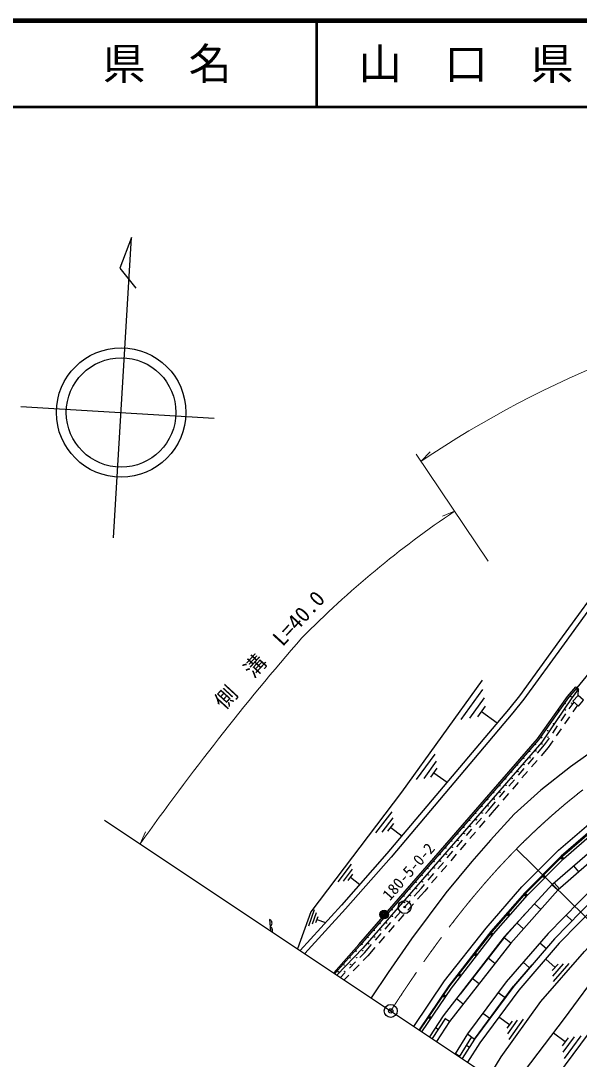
# Model space of a CAD drawing. Units: millimetres, scale not verified. Extents: x 40000 to 680000, y 20000 to 380000.
# Drawn here: x 298620 to 363521, y 259216 to 380000 of the extents above; entities that cross this region are included whole.
import ezdxf
from ezdxf.enums import TextEntityAlignment as Align

# ---------------------------------------------------------------- set-up
doc = ezdxf.new("R2010")
doc.units = ezdxf.units.MM
doc.header["$LTSCALE"] = 1000
doc.header["$PDMODE"] = 32
doc.header["$PDSIZE"] = 500
doc.linetypes.add('CHAIN', pattern=[18.5, 12, -1.5, 3.5, -1.5])
for name, color, linetype, lineweight in [('M-BGD', 7, 'Continuous', 25), ('M-BMK', 2, 'CHAIN', 13), ('M-BMK-OTRS', 5, 'Continuous', 25), ('M-BMK-SRVR', 3, 'Continuous', 25), ('M-STR-HTXT', 7, 'Continuous', 13), ('M-TTL', 2, 'Continuous', 140), ('M-TTL-LINE', 7, 'Continuous', 50)]:
    doc.layers.add(name, color=color, linetype=linetype, lineweight=lineweight)
doc.layers.add('M-BMK-HTXT', color=7, linetype='Continuous')
doc.layers.add('M-TTL-TXT', color=7, linetype='Continuous')
doc.styles.add('ＭＳ ゴシック', font='')
doc.styles.get('ＭＳ ゴシック').set_extended_font_data('MS Gothic')

msp = doc.modelspace()

# ---------------------------------------------------------------- linework, layer by layer
at = {"layer": 'M-BGD'}
for p, q in [((349805, 298717), (352317, 302207)), ((363254, 302431), (363141, 302529)), ((363254, 302431), (363438, 302304)), ((363388, 301535), (363438, 302304)), ((352474, 301247), (350765, 298874)), ((362372, 299959), (362920, 300759)), ((351726, 299030), (352630, 300286)), ((352178, 299658), (353992, 298352)), ((363313, 300412), (362774, 299626)), ((361410, 298556), (361976, 299381)), ((362379, 299049), (361813, 298224)), ((360449, 297154), (361015, 297979)), ((361418, 297647), (360852, 296822)), ((367953, 297145), (362527, 293214)), ((359505, 295777), (360054, 296577)), ((360456, 296244), (359918, 295459)), ((358686, 294828), (359505, 295777)), ((359918, 295459), (359089, 294499)), ((344628, 291741), (346761, 294703)), ((346894, 293888), (345444, 291874)), ((357575, 293541), (358228, 294298)), ((358632, 293970), (357978, 293213)), ((346259, 292007), (347027, 293073)), ((346643, 292540), (348183, 291431)), ((356463, 292255), (357117, 293012)), ((357520, 292683), (356867, 291926)), ((355352, 290968), (356006, 291725)), ((356409, 291396), (355756, 290640)), ((354241, 289682), (354895, 290438)), ((355298, 290110), (354644, 289353)), ((352964, 288203), (353784, 289152)), ((354187, 288823), (353358, 287864)), ((339900, 285534), (341771, 288006)), ((352618, 287800), (352964, 288203)), ((353358, 287864), (353012, 287460)), ((341867, 287311), (340595, 285630)), ((341289, 285726), (341963, 286616)), ((351512, 286510), (352163, 287269)), ((352556, 286929), (351905, 286170)), ((341626, 286171), (342911, 285198)), ((350405, 285219), (351056, 285978)), ((351450, 285638), (350799, 284879)), ((349299, 283929), (349950, 284688)), ((350343, 284348), (349692, 283589)), ((348192, 282638), (348843, 283397)), ((349236, 283057), (348585, 282298)), ((335492, 279838), (337062, 281911)), ((347085, 281348), (347736, 282107)), ((348130, 281767), (347479, 281008)), ((363481, 281015), (362879, 281707)), ((337142, 281328), (336075, 279919)), ((336658, 279999), (337223, 280746)), ((336940, 280373), (338018, 279556)), ((345979, 280057), (346630, 280816)), ((347023, 280476), (346372, 279717)), ((344347, 278180), (345177, 279123)), ((345177, 279123), (345523, 279526)), ((345916, 279186), (345570, 278782)), ((361032, 278888), (360355, 279488)), ((361216, 279048), (360616, 279739)), ((345570, 278782), (344735, 277833)), ((332078, 274719), (332769, 276649)), ((343225, 276903), (343885, 277654)), ((344272, 277307), (343612, 276556)), ((359044, 276642), (358320, 277283)), ((327531, 275483), (327627, 274167)), ((332967, 276229), (332497, 274917)), ((332917, 275115), (333165, 275810)), ((333041, 275463), (334045, 275103)), ((342102, 275627), (342762, 276378)), ((343150, 276031), (342489, 275280)), ((357213, 276083), (354848, 273412)), ((361999, 275976), (362686, 275302)), ((340979, 274350), (341639, 275101)), ((342027, 274754), (341366, 274003)), ((357055, 274396), (356306, 275059)), ((339856, 273074), (340516, 273825)), ((340904, 273478), (340243, 272727)), ((354845, 273415), (349677, 266796)), ((355571, 272720), (354783, 273336)), ((355312, 273936), (355268, 273975)), ((338564, 271605), (339394, 272548)), ((339781, 272201), (338946, 271252)), ((353860, 272153), (353816, 272187)), ((358962, 272758), (359706, 272113)), ((338005, 271029), (338564, 271605)), ((338946, 271252), (338416, 270706)), ((353725, 270356), (352937, 270971)), ((360728, 269904), (359631, 270862)), ((336822, 269808), (337518, 270526)), ((337929, 270203), (337233, 269485)), ((352014, 269789), (351989, 269808)), ((355909, 267715), (358066, 270200)), ((356996, 270493), (357751, 269837)), ((361059, 270284), (360396, 269525)), ((360439, 268892), (361691, 270326)), ((362323, 270369), (360481, 268260)), ((335777, 268730), (336335, 269306)), ((336746, 268983), (336217, 268436)), ((351879, 267991), (351091, 268606)), ((356768, 268705), (356776, 268697)), ((350167, 267424), (350162, 267428)), ((351356, 261560), (355898, 267721)), ((354115, 266987), (354920, 266394)), ((355810, 267601), (355835, 267582)), ((350033, 265626), (349249, 266238)), ((352334, 264572), (353139, 263979)), ((354029, 265186), (354050, 265171)), ((347998, 264004), (346440, 261616)), ((348455, 263605), (347952, 263933)), ((355414, 263234), (354189, 264113)), ((355718, 263658), (355109, 262810)), ((355215, 262162), (356366, 263764)), ((357013, 263871), (355322, 261515)), ((347133, 262677), (346817, 262883)), ((350554, 262158), (351359, 261564)), ((352249, 262772), (352265, 262760)), ((361897, 261243), (360518, 262264)), ((349612, 259500), (351051, 261821)), ((362251, 261720), (361544, 260765)), ((361654, 260027), (362989, 261830)), ((363728, 261940), (361764, 259288)), ((349139, 259875), (349649, 259559)), ((350439, 260833), (350769, 260629))]:
    msp.add_line(p, q, dxfattribs=at)
for points in [[(366996, 315820), (361248, 307926), (356571, 301484), (355320, 299908), (341174, 283133), (335895, 277131), (331080, 271863)], [(367482, 315399), (361765, 307550), (357081, 301097), (355816, 299503), (341659, 282715), (336372, 276703), (331619, 271504)], [(373588, 314806), (368979, 309444), (365001, 304528), (363254, 302431), (362277, 301299), (358781, 296382), (338029, 272463), (335115, 269171)], [(352255, 303318), (342879, 290296), (332313, 276341), (330781, 272062)], [(334989, 269255), (337916, 272561), (358662, 296475), (362159, 301391), (363141, 302529)], [(363438, 302304), (362581, 301115), (359177, 296108), (338355, 272131), (335358, 269009)], [(344314, 263034), (347876, 268347), (352701, 274453), (356855, 279254), (361130, 283544), (365734, 287500), (368961, 290062), (370583, 291209), (375415, 294228), (378292, 295724), (382062, 297509), (387684, 299714)], [(400727, 296865), (394210, 294857), (385528, 283493), (382830, 279049), (368777, 267881), (359338, 255130), (358419, 253624)], [(344991, 262583), (348476, 267757), (353456, 274084), (357358, 278577), (361567, 282822), (366081, 286727), (369328, 289234), (370973, 290384), (376064, 293310), (378646, 294865)], [(362527, 293214), (359067, 290499), (355970, 287708), (353200, 284684), (351038, 282223), (348008, 278557), (344029, 273200), (341315, 269311), (339341, 266352)], [(378816, 291924), (370062, 289840), (365948, 286738), (361422, 282823), (357219, 278568), (353266, 274059), (348360, 267734), (344913, 262635)], [(345246, 262413), (348684, 267499), (353575, 273804), (357511, 278295), (361696, 282531), (366200, 286427), (370236, 289471), (378908, 291535)], [(373186, 290173), (368011, 284949), (361032, 278888), (355571, 272720), (348455, 263605), (346939, 261283)], [(378207, 290809), (378130, 289475), (376498, 286833), (374679, 284384), (372866, 282743), (370055, 281133), (365272, 277955), (360653, 273216), (355926, 267705), (351370, 261550), (349905, 259304)], [(378969, 290994), (378868, 289242), (377119, 286412), (375237, 283877), (373310, 282133), (370450, 280494), (365754, 277374), (361207, 272710), (356513, 267238), (351986, 261121), (350529, 258888)], [(360466, 279609), (367294, 285546), (371579, 289790)], [(355626, 255488), (357151, 257841), (361800, 263939), (366285, 270006), (372081, 276332), (375320, 279673), (381975, 285918)], [(353052, 257205), (354442, 259510), (359058, 265939), (364118, 271731), (369767, 277804), (373021, 281133)], [(360466, 279609), (354796, 273463), (347720, 264246), (346119, 261830)], [(365371, 279411), (359897, 273835), (355029, 268227), (350554, 262158), (349113, 259833)], [(327592, 274645), (327672, 274702), (327719, 274756), (327764, 274826), (327807, 274930), (327817, 275032), (327809, 275133), (327785, 275232), (327728, 275329), (327673, 275392), (327619, 275439), (327531, 275483)], [(327840, 274025), (327868, 274093), (327877, 274195), (327870, 274295), (327846, 274394), (327788, 274491), (327733, 274555), (327680, 274601), (327592, 274645)]]:
    msp.add_lwpolyline(points, dxfattribs=at)
msp.add_lwpolyline([(363444, 300296), (364034, 300966), (363388, 301535), (362798, 300866)], close=True, dxfattribs=at)
for centre, radius in [((363260, 302178), 25), ((362565, 301377), 25), ((361174, 299774), 25), ((361869, 300576), 25), ((361923, 299828), 25), ((362618, 300629), 25), ((361227, 299026), 25), ((359837, 297424), 25), ((360532, 298225), 25), ((359142, 296623), 25), ((359890, 296676), 25), ((357752, 295021), 25), ((358447, 295822), 25), ((358500, 295074), 25), ((359195, 295875), 25), ((357057, 294219), 25), ((357805, 294272), 25), ((355667, 292617), 25), ((356362, 293418), 25), ((356415, 292670), 25), ((357110, 293471), 25), ((354972, 291816), 25), ((355025, 291068), 25), ((355720, 291869), 25), ((353582, 290214), 25), ((354277, 291015), 25), ((354330, 290267), 25), ((352887, 289412), 25), ((352940, 288664), 25), ((353635, 289465), 25), ((351496, 287810), 25), ((352191, 288611), 25), ((352244, 287863), 25), ((350801, 287009), 25), ((350854, 286261), 25), ((351549, 287062), 25), ((349411, 285407), 25), ((350106, 286208), 25), ((350159, 285460), 25), ((348716, 284605), 25), ((348769, 283857), 25), ((349464, 284658), 25), ((347326, 283003), 25), ((348021, 283804), 25), ((348074, 283056), 25), ((361531, 282608), 125), ((361531, 282608), 75), ((346631, 282202), 25), ((346684, 281454), 25), ((347379, 282255), 25), ((361531, 282608), 25), ((345241, 280600), 25), ((345936, 281401), 25), ((345989, 280653), 25), ((359405, 280463), 125), ((359405, 280463), 75), ((359405, 280463), 25), ((343851, 278997), 25), ((344546, 279798), 25), ((344599, 279050), 25), ((345294, 279851), 25), ((343155, 278196), 25), ((343904, 278249), 25), ((357295, 278314), 125), ((357295, 278314), 75), ((357295, 278314), 25), ((341765, 276594), 25), ((342460, 277395), 25), ((342513, 276647), 25), ((343208, 277448), 25), ((340861, 276050), 500), ((340861, 276050), 409), ((340861, 276050), 318), ((340861, 276050), 227), ((340861, 276050), 136), ((340861, 276050), 45.5), ((341070, 275793), 25), ((341818, 275846), 25), ((355315, 276034), 125), ((355315, 276034), 75), ((355315, 276034), 25), ((339680, 274190), 25), ((340375, 274991), 25), ((340428, 274243), 25), ((341123, 275044), 25), ((338985, 273389), 25), ((339733, 273442), 25), ((353351, 273748), 125), ((353351, 273748), 75), ((353351, 273748), 25), ((337595, 271787), 25), ((338290, 272588), 25), ((338343, 271840), 25), ((339038, 272641), 25), ((336900, 270986), 25), ((337648, 271039), 25), ((351483, 271375), 125), ((351483, 271375), 75), ((351483, 271375), 25), ((335510, 269383), 25), ((336205, 270184), 25), ((336258, 269436), 25), ((336953, 270237), 25), ((349615, 269002), 125), ((349615, 269002), 75), ((349615, 269002), 25), ((347832, 266578), 125), ((347832, 266578), 75), ((347832, 266578), 25), ((346145, 264073), 125), ((346145, 264073), 75), ((346145, 264073), 25)]:
    msp.add_circle(centre, radius, dxfattribs=at)
at = {"layer": 'M-BMK'}
msp.add_arc((413234, 227541), 80000, 75.02642, 135.44706, dxfattribs=at)
msp.add_open_spline([(356226, 283666), (355535, 282954), (355356, 282770), (354809, 282185), (354235, 281573), (353916, 281228), (353358, 280602), (352720, 279887), (352372, 279479), (351753, 278748), (351042, 277908), (350651, 277431), (349964, 276572), (349095, 275483), (348618, 274865), (347783, 273750), (346832, 272479), (346311, 271758), (345397, 270460), (344699, 269468), (344317, 268907), (343639, 267902), (342836, 266712), (342587, 266326), (341617, 264833)], degree=3, knots=[0, 0, 0, 0, 1, 1, 1, 2, 2, 2, 3, 3, 3, 4, 4, 4, 5, 5, 5, 6, 6, 6, 7, 7, 7, 8, 8, 8, 8], dxfattribs=at)
at = {"layer": 'M-BMK-OTRS'}
msp.add_line((308342, 287032), (374892, 242635), dxfattribs=at)
at = {"layer": 'M-BMK-SRVR'}
msp.add_line((298642, 335141), (321104, 333790), dxfattribs=at)
msp.add_lwpolyline([(309404, 319845), (311505, 354782), (310133, 351213), (311984, 348912)], dxfattribs=at)
for centre, radius in [((310281, 334441), 7526), ((310281, 334441), 6368), ((343240, 276912), 750), ((343240, 276912), 90), ((341617, 264833), 750)]:
    msp.add_circle(centre, radius, dxfattribs=at)
msp.add_point((341617, 264833), dxfattribs=at)
at = {"layer": 'M-STR-HTXT'}
for p, q in [((345137, 328767), (346214, 329853)), ((344579, 329597), (352951, 317151)), ((349044, 322959), (347632, 322371)), ((312502, 284257), (313122, 285656)), ((356226, 283666), (377604, 262619))]:
    msp.add_line(p, q, dxfattribs=at)
for centre, radius, start, end in [((413234, 227541), 122000, 75.02642, 123.92973), ((413234, 227541), 115000, 123.92973, 135.44706), ((560815, 108969), 303950, 139.03911, 144.7811)]:
    msp.add_arc(centre, radius, start, end, dxfattribs=at)
at = {"layer": 'M-TTL'}
msp.add_line((680000, 380000), (40000, 380000), dxfattribs=at)
at = {"layer": 'M-TTL-LINE'}
for p, q in [((333000, 380000), (333000, 370000)), ((40000, 370000), (680000, 370000))]:
    msp.add_line(p, q, dxfattribs=at)

# ---------------------------------------------------------------- texts
at = {"layer": 'M-BMK-HTXT', "style": 'ＭＳ ゴシック'}
msp.add_text('180-5-0-2', height=1320, rotation=48.814, dxfattribs=at).set_placement((341810, 277306), align=Align.BOTTOM_LEFT)
at = {"layer": 'M-STR-HTXT', "style": 'ＭＳ ゴシック'}
msp.add_text('側\u3000溝\u3000L=40.0', height=1833, rotation=47.41, dxfattribs=at).set_placement((328600, 305832), align=Align.BOTTOM_CENTER)
at = {"layer": 'M-TTL-TXT', "style": 'ＭＳ ゴシック'}
for s, p in [('県\u3000名', (315625, 375000)), ('山\u3000口\u3000県', (350375, 375000))]:
    msp.add_text(s, height=3666, dxfattribs=at).set_placement(p, align=Align.MIDDLE_CENTER)

doc.saveas('drawing.dxf')
